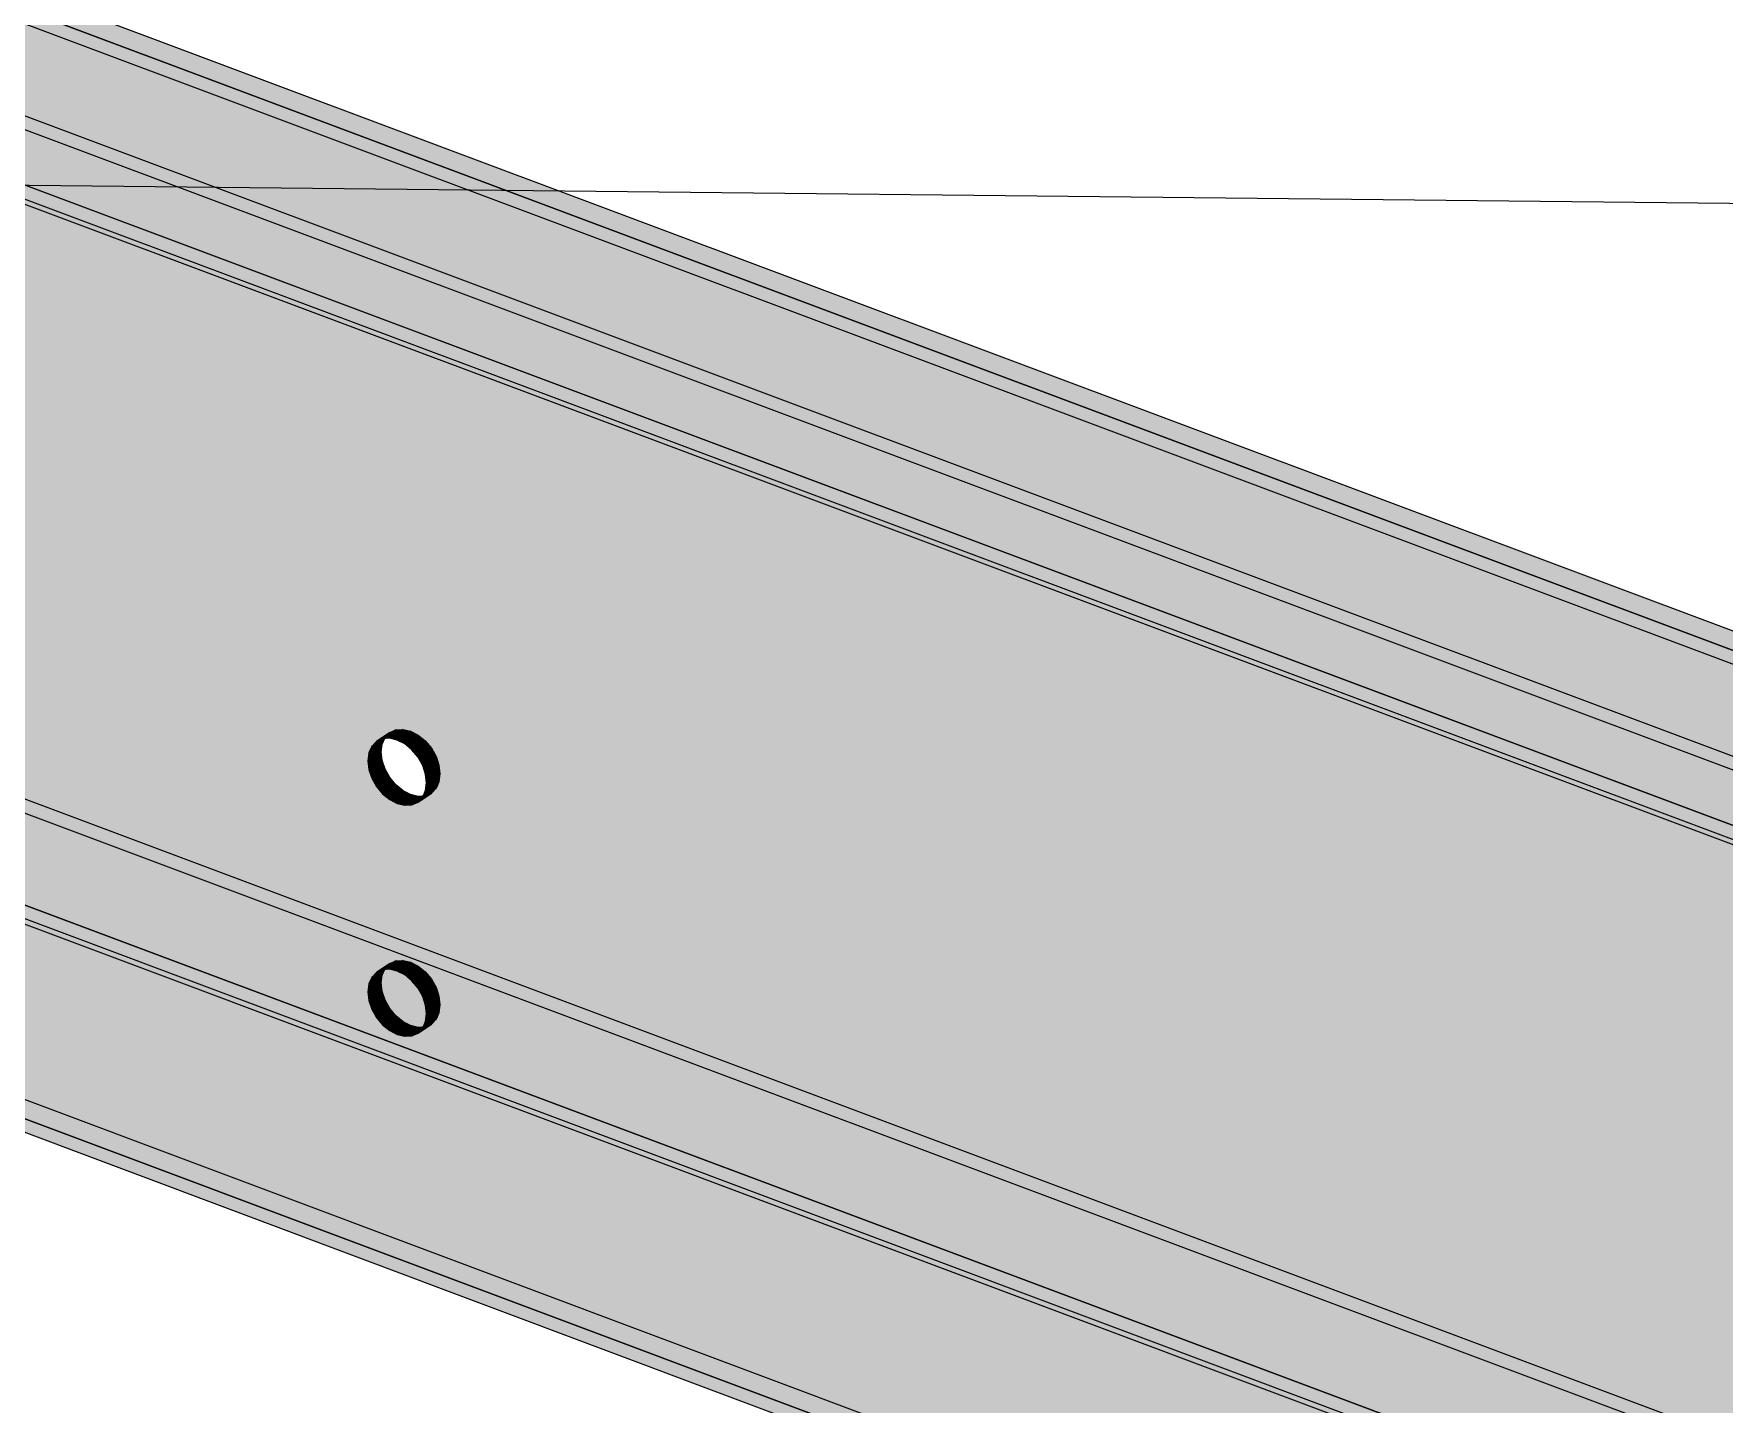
# Model space of a CAD drawing. Header units: millimetres. Extents: x 50 to 612415, y 2 to 4150.
# Drawn here: x 506879.4 to 507082.6, y 2443.7 to 2608.5 of the extents above; entities that cross this region are included whole.
import ezdxf

# ---------------------------------------------------------------- set-up
doc = ezdxf.new("R2010")
doc.units = ezdxf.units.MM
for name, color, linetype, lineweight in [('DIM', 7, 'Continuous', 13), ('HATCH', 8, 'Continuous', 9), ('OUTLINE', 7, 'Continuous', 25)]:
    doc.layers.add(name, color=color, linetype=linetype, lineweight=lineweight)

msp = doc.modelspace()

# ---------------------------------------------------------------- hatches: boundary and pattern name
at = {"layer": 'HATCH', "true_color": 0x617c87}
for points in [[(505686.838, 3037.056), (507734.839, 2269.056), (507757.293, 2284.025), (505709.292, 3052.025)], [(507734.839, 2266.741), (505686.838, 3034.741), (505709.292, 3049.71), (507757.293, 2281.71)], [(505707.688, 3048.641), (507755.689, 2280.641), (507757.293, 2281.71), (505709.292, 3049.71)], [(507770.034, 2262.529), (505693.344, 3041.288), (505694.948, 3042.357), (507771.638, 2263.598)], [(505685.235, 3035.987), (507733.236, 2267.986), (507734.839, 2269.056), (505686.838, 3037.056)], [(505787.025, 2923.977), (507676.353, 2215.479), (507677.956, 2216.548), (505788.629, 2925.046)], [(505766.175, 2897.345), (507655.503, 2188.847), (507677.956, 2203.816), (505788.629, 2912.314)], [(507676.353, 2202.747), (505787.025, 2911.245), (505788.629, 2912.314), (507677.956, 2203.816)], [(507655.503, 2186.532), (505766.175, 2895.03), (505788.629, 2909.999), (507677.956, 2201.501)], [(507653.899, 2185.463), (505764.571, 2893.96), (505766.175, 2895.03), (507655.503, 2186.532)], [(506923.994, 2523.055), (506923.081, 2523.528), (506924.685, 2524.597), (506925.598, 2524.124)], [(506925.576, 2521.473), (506924.845, 2522.354), (506926.449, 2523.424), (506927.18, 2522.543)], [(506920.586, 2517.943), (506921.317, 2517.062), (506922.92, 2518.131), (506922.19, 2519.012)], [(506922.168, 2516.361), (506923.081, 2515.888), (506924.685, 2516.958), (506923.771, 2517.43)], [(506923.994, 2495.276), (506923.081, 2495.748), (506924.685, 2496.818), (506925.598, 2496.345)], [(506925.576, 2493.694), (506924.845, 2494.575), (506926.449, 2495.644), (506927.18, 2494.763)], [(506920.586, 2490.163), (506921.317, 2489.282), (506922.92, 2490.352), (506922.19, 2491.233)], [(506922.168, 2488.582), (506923.081, 2488.109), (506924.685, 2489.178), (506923.771, 2489.651)]]:
    msp.add_hatch(color=145, dxfattribs=at).paths.add_polyline_path(points)
at = {"layer": 'HATCH', "true_color": 0x5b747f}
for points in [[(507757.293, 2284.025), (505709.292, 3052.025), (505709.292, 3049.71)], [(505707.688, 3041.696), (505707.688, 3048.641), (507755.689, 2273.696)], [(505707.688, 3048.641), (507755.689, 2280.641), (507755.689, 2273.696)], [(507757.293, 2274.765), (505709.292, 3049.71), (505709.292, 3042.765)], [(507757.293, 2274.765), (507757.293, 2281.71), (505709.292, 3049.71)], [(507757.293, 2284.025), (505709.292, 3049.71), (507757.293, 2281.71)], [(507757.293, 2274.765), (505709.292, 3042.765), (505709.292, 3039.293)], [(507770.034, 2262.529), (505693.344, 3041.288), (505707.688, 3038.224)], [(505709.292, 3039.293), (505694.948, 3042.357), (507771.638, 2263.598)], [(505707.688, 3038.224), (505707.688, 3041.696), (507755.689, 2273.696)], [(505709.292, 3039.293), (507757.293, 2271.293), (507757.293, 2274.765)], [(505709.292, 3039.293), (507771.638, 2263.598), (507757.293, 2271.293)], [(507734.839, 2269.056), (505686.838, 3037.056), (505686.838, 3024.324)], [(505686.838, 3034.741), (505686.838, 3037.056), (507734.839, 2269.056)], [(507755.689, 2273.696), (507755.689, 2270.223), (505707.688, 3038.224)], [(507755.689, 2270.223), (507770.034, 2262.529), (505707.688, 3038.224)], [(505685.235, 3023.255), (505685.235, 3035.987), (507733.236, 2267.986)], [(507734.839, 2266.741), (505686.838, 3034.741), (507734.839, 2269.056)], [(507734.839, 2269.056), (505686.838, 3024.324), (506710.839, 2620.646)], [(506709.235, 2619.577), (505685.235, 3023.255), (507733.236, 2267.986)], [(505788.629, 2913.587), (507677.956, 2216.548), (505788.629, 2925.046)], [(505787.025, 2923.977), (507676.353, 2215.479), (505787.025, 2912.518)], [(507653.899, 2185.463), (505764.571, 2893.96), (505764.571, 2912.48)], [(507653.899, 2203.982), (505764.571, 2912.48), (506067.698, 2808.878)], [(507653.899, 2203.982), (507653.899, 2185.463), (505764.571, 2912.48)], [(505766.175, 2913.549), (505766.175, 2895.03), (507655.503, 2186.532)], [(506069.302, 2809.947), (505766.175, 2913.549), (507655.503, 2205.051)], [(505766.175, 2913.549), (507655.503, 2186.532), (507655.503, 2205.051)], [(507676.353, 2202.747), (505787.025, 2911.245), (505787.025, 2912.518)], [(507676.353, 2204.02), (507676.353, 2202.747), (505787.025, 2912.518)], [(507676.353, 2215.479), (507676.353, 2204.02), (505787.025, 2912.518)], [(505788.629, 2913.587), (505788.629, 2912.314), (507677.956, 2203.816)], [(505788.629, 2913.587), (507677.956, 2203.816), (507677.956, 2205.089)], [(505788.629, 2913.587), (507677.956, 2205.089), (507677.956, 2216.548)], [(507677.956, 2203.816), (505788.629, 2912.314), (505788.629, 2909.999)], [(507677.956, 2203.816), (505788.629, 2909.999), (507677.956, 2201.501)], [(505766.175, 2895.03), (505766.175, 2897.345), (507655.503, 2188.847)], [(507655.503, 2186.532), (505766.175, 2895.03), (507655.503, 2188.847)], [(507653.899, 2203.982), (506067.698, 2808.878), (506495.389, 2648.493)], [(506496.993, 2649.563), (506069.302, 2809.947), (507655.503, 2205.051)], [(506496.993, 2677.342), (506496.993, 2657.202), (506924.685, 2496.818)], [(506710.839, 2597.497), (506496.993, 2677.342), (507352.376, 2336.433)], [(506496.993, 2677.342), (506924.685, 2496.818), (507352.376, 2336.433)], [(506923.081, 2495.748), (506495.389, 2656.133), (506495.389, 2676.273)], [(507350.772, 2335.364), (506495.389, 2676.273), (506709.235, 2596.428)], [(507350.772, 2335.364), (506923.081, 2495.748), (506495.389, 2676.273)], [(506496.993, 2657.202), (506497.906, 2656.729), (506924.685, 2496.818)], [(506497.906, 2656.729), (506498.757, 2656.029), (506924.685, 2496.818)], [(506923.081, 2495.748), (506496.302, 2655.66), (506495.389, 2656.133)], [(506923.081, 2495.748), (506497.153, 2654.959), (506496.302, 2655.66)], [(506923.081, 2495.748), (506497.884, 2654.078), (506497.153, 2654.959)], [(506498.757, 2656.029), (506499.488, 2655.147), (506924.685, 2496.818)], [(506499.488, 2655.147), (506500.049, 2654.146), (506924.685, 2496.818)], [(506923.081, 2495.748), (506498.445, 2653.077), (506497.884, 2654.078)], [(506923.081, 2495.748), (506498.797, 2652.023), (506498.445, 2653.077)], [(506500.049, 2654.146), (506500.401, 2653.093), (506924.685, 2496.818)], [(506500.401, 2653.093), (506500.522, 2652.059), (506921.156, 2494.321)], [(506500.401, 2653.093), (506921.156, 2494.321), (506921.276, 2495.265)], [(506500.401, 2653.093), (506921.276, 2495.265), (506921.629, 2496.054)], [(506500.401, 2653.093), (506921.629, 2496.054), (506922.19, 2496.634)], [(506500.401, 2653.093), (506922.19, 2496.634), (506922.92, 2496.967)], [(506500.401, 2653.093), (506922.92, 2496.967), (506923.771, 2497.03)], [(506500.401, 2653.093), (506923.771, 2497.03), (506924.685, 2496.818)], [(506919.552, 2493.252), (506498.918, 2650.99), (506498.797, 2652.023)], [(506919.673, 2494.195), (506919.552, 2493.252), (506498.797, 2652.023)], [(506920.025, 2494.984), (506919.673, 2494.195), (506498.797, 2652.023)], [(506920.586, 2495.565), (506920.025, 2494.984), (506498.797, 2652.023)], [(506921.317, 2495.898), (506920.586, 2495.565), (506498.797, 2652.023)], [(506922.168, 2495.961), (506921.317, 2495.898), (506498.797, 2652.023)], [(506923.081, 2495.748), (506922.168, 2495.961), (506498.797, 2652.023)], [(506498.797, 2650.046), (506498.918, 2650.99), (506919.673, 2492.218)], [(506498.918, 2650.99), (506919.552, 2493.252), (506919.673, 2492.218)], [(506921.276, 2493.287), (506500.049, 2650.326), (506499.488, 2649.746)], [(506921.276, 2493.287), (506500.401, 2651.116), (506500.049, 2650.326)], [(506921.276, 2493.287), (506500.522, 2652.059), (506500.401, 2651.116)], [(506921.276, 2493.287), (506921.156, 2494.321), (506500.522, 2652.059)], [(506495.389, 2648.493), (506496.302, 2648.281), (506919.673, 2492.218)], [(506495.389, 2648.493), (506920.025, 2491.165), (506920.586, 2490.163)], [(506495.389, 2648.493), (506920.586, 2490.163), (506921.317, 2489.282)], [(506495.389, 2648.493), (506919.673, 2492.218), (506920.025, 2491.165)], [(506495.389, 2648.493), (506921.317, 2489.282), (506922.168, 2488.582)], [(506495.389, 2648.493), (506922.168, 2488.582), (506923.081, 2488.109)], [(507653.899, 2203.982), (506495.389, 2648.493), (506923.081, 2488.109)], [(506496.302, 2648.281), (506497.153, 2648.343), (506919.673, 2492.218)], [(506921.276, 2493.287), (506497.906, 2649.35), (506496.993, 2649.563)], [(506922.19, 2491.233), (506921.629, 2492.234), (506496.993, 2649.563)], [(506922.92, 2490.352), (506922.19, 2491.233), (506496.993, 2649.563)], [(506921.629, 2492.234), (506921.276, 2493.287), (506496.993, 2649.563)], [(506923.771, 2489.651), (506922.92, 2490.352), (506496.993, 2649.563)], [(506924.685, 2489.178), (506923.771, 2489.651), (506496.993, 2649.563)], [(506924.685, 2489.178), (506496.993, 2649.563), (507655.503, 2205.051)], [(506497.153, 2648.343), (506497.884, 2648.676), (506919.673, 2492.218)], [(506497.884, 2648.676), (506498.445, 2649.257), (506919.673, 2492.218)], [(506921.276, 2493.287), (506498.757, 2649.413), (506497.906, 2649.35)], [(506498.445, 2649.257), (506498.797, 2650.046), (506919.673, 2492.218)], [(506921.276, 2493.287), (506499.488, 2649.746), (506498.757, 2649.413)], [(507734.839, 2269.056), (506710.839, 2620.646), (506713.606, 2619.214)], [(506712.002, 2618.145), (506709.235, 2619.577), (507733.236, 2267.986)], [(506714.581, 2616.022), (506712.002, 2618.145), (507733.236, 2267.986)], [(507734.839, 2269.056), (506713.606, 2619.214), (506716.185, 2617.091)], [(506716.796, 2613.352), (506714.581, 2616.022), (507733.236, 2267.986)], [(507734.839, 2269.056), (506716.185, 2617.091), (506718.399, 2614.421)], [(507734.839, 2269.056), (506718.399, 2614.421), (506720.099, 2611.387)], [(506718.495, 2610.317), (506716.796, 2613.352), (507733.236, 2267.986)], [(506719.563, 2607.125), (506718.495, 2610.317), (507733.236, 2267.986)], [(507734.839, 2269.056), (506720.099, 2611.387), (506721.167, 2608.195)], [(507734.839, 2269.056), (506721.167, 2608.195), (506721.531, 2605.062)], [(506719.927, 2603.993), (506719.563, 2607.125), (507733.236, 2267.986)], [(506719.563, 2601.134), (506719.927, 2603.993), (507733.236, 2267.986)], [(507734.839, 2269.056), (506721.531, 2605.062), (506721.167, 2602.203)], [(507734.839, 2269.056), (506721.167, 2602.203), (506720.099, 2599.812)], [(506720.099, 2599.812), (506718.399, 2598.052), (506921.156, 2522.1)], [(506718.495, 2598.743), (506719.563, 2601.134), (507733.236, 2267.986)], [(506720.099, 2599.812), (506921.156, 2522.1), (506921.276, 2523.044)], [(506720.099, 2599.812), (506921.276, 2523.044), (506921.629, 2523.833)], [(506720.099, 2599.812), (506921.629, 2523.833), (506922.19, 2524.414)], [(506720.099, 2599.812), (506922.19, 2524.414), (506922.92, 2524.747)], [(506720.099, 2599.812), (506922.92, 2524.747), (506923.771, 2524.809)], [(506720.099, 2599.812), (506923.771, 2524.809), (506924.685, 2524.597)], [(507734.839, 2269.056), (506720.099, 2599.812), (506924.685, 2524.597)], [(506921.276, 2521.067), (506713.606, 2596.854), (506710.839, 2597.497)], [(506922.19, 2519.012), (506921.629, 2520.013), (506710.839, 2597.497)], [(506922.92, 2518.131), (506922.19, 2519.012), (506710.839, 2597.497)], [(506921.629, 2520.013), (506921.276, 2521.067), (506710.839, 2597.497)], [(506923.771, 2517.43), (506922.92, 2518.131), (506710.839, 2597.497)], [(506924.685, 2516.958), (506923.771, 2517.43), (506710.839, 2597.497)], [(506924.685, 2516.958), (506710.839, 2597.497), (507352.376, 2336.433)], [(506921.276, 2521.067), (506718.399, 2598.052), (506716.185, 2597.043)], [(506919.552, 2521.031), (506716.796, 2596.983), (506718.495, 2598.743)], [(506921.276, 2521.067), (506921.156, 2522.1), (506718.399, 2598.052)], [(506919.673, 2521.975), (506919.552, 2521.031), (506718.495, 2598.743)], [(506920.025, 2522.764), (506919.673, 2521.975), (506718.495, 2598.743)], [(506920.586, 2523.345), (506920.025, 2522.764), (506718.495, 2598.743)], [(506921.317, 2523.678), (506920.586, 2523.345), (506718.495, 2598.743)], [(506922.168, 2523.74), (506921.317, 2523.678), (506718.495, 2598.743)], [(506923.081, 2523.528), (506922.168, 2523.74), (506718.495, 2598.743)], [(506923.081, 2523.528), (506718.495, 2598.743), (507733.236, 2267.986)], [(506709.235, 2596.428), (506712.002, 2595.784), (506919.673, 2519.998)], [(506709.235, 2596.428), (506920.025, 2518.944), (506920.586, 2517.943)], [(506709.235, 2596.428), (506920.586, 2517.943), (506921.317, 2517.062)], [(506709.235, 2596.428), (506919.673, 2519.998), (506920.025, 2518.944)], [(506709.235, 2596.428), (506921.317, 2517.062), (506922.168, 2516.361)], [(506709.235, 2596.428), (506922.168, 2516.361), (506923.081, 2515.888)], [(507350.772, 2335.364), (506709.235, 2596.428), (506923.081, 2515.888)], [(506712.002, 2595.784), (506714.581, 2595.974), (506919.673, 2519.998)], [(506921.276, 2521.067), (506716.185, 2597.043), (506713.606, 2596.854)], [(506714.581, 2595.974), (506716.796, 2596.983), (506919.673, 2519.998)], [(506716.796, 2596.983), (506919.552, 2521.031), (506919.673, 2519.998)], [(507734.839, 2269.056), (506924.685, 2524.597), (506925.598, 2524.124)], [(506923.994, 2523.055), (506923.081, 2523.528), (507733.236, 2267.986)], [(506924.845, 2522.354), (506923.994, 2523.055), (507733.236, 2267.986)], [(506925.576, 2521.473), (506924.845, 2522.354), (507733.236, 2267.986)], [(507734.839, 2269.056), (506925.598, 2524.124), (506926.449, 2523.424)], [(507734.839, 2269.056), (506926.449, 2523.424), (506927.18, 2522.543)], [(507734.839, 2269.056), (506927.18, 2522.543), (506927.74, 2521.541)], [(506919.552, 2521.031), (506919.673, 2519.998), (506921.276, 2521.067), (506921.156, 2522.1)], [(506926.137, 2520.472), (506925.576, 2521.473), (507733.236, 2267.986)], [(506926.489, 2519.419), (506926.137, 2520.472), (507733.236, 2267.986)], [(506926.609, 2518.385), (506926.489, 2519.419), (506928.093, 2520.488), (506928.213, 2519.454)], [(507734.839, 2269.056), (506927.74, 2521.541), (506928.093, 2520.488)], [(506928.093, 2520.488), (506928.213, 2519.454), (507348.848, 2361.716)], [(506928.093, 2520.488), (507348.848, 2361.716), (507348.968, 2362.66)], [(506928.093, 2520.488), (507348.968, 2362.66), (507349.32, 2363.449)], [(506928.093, 2520.488), (507349.32, 2363.449), (507349.881, 2364.029)], [(506928.093, 2520.488), (507349.881, 2364.029), (507350.612, 2364.362)], [(506928.093, 2520.488), (507350.612, 2364.362), (507351.463, 2364.425)], [(506928.093, 2520.488), (507351.463, 2364.425), (507352.376, 2364.213)], [(507734.839, 2269.056), (506928.093, 2520.488), (507352.376, 2364.213)], [(507347.244, 2360.647), (506926.609, 2518.385), (506926.489, 2519.419)], [(507347.364, 2361.59), (507347.244, 2360.647), (506926.489, 2519.419)], [(507347.717, 2362.379), (507347.364, 2361.59), (506926.489, 2519.419)], [(507348.277, 2362.96), (507347.717, 2362.379), (506926.489, 2519.419)], [(507349.008, 2363.293), (507348.277, 2362.96), (506926.489, 2519.419)], [(507349.859, 2363.356), (507349.008, 2363.293), (506926.489, 2519.419)], [(507350.772, 2363.143), (507349.859, 2363.356), (506926.489, 2519.419)], [(507350.772, 2363.143), (506926.489, 2519.419), (507733.236, 2267.986)], [(506926.489, 2517.441), (506926.609, 2518.385), (507347.364, 2359.613)], [(506926.609, 2518.385), (507347.244, 2360.647), (507347.364, 2359.613)], [(507348.968, 2360.682), (506928.093, 2518.511), (506927.74, 2517.722)], [(507348.968, 2360.682), (506928.213, 2519.454), (506928.093, 2518.511)], [(507348.968, 2360.682), (507348.848, 2361.716), (506928.213, 2519.454)], [(507348.968, 2360.682), (506925.598, 2516.745), (506924.685, 2516.958)], [(507352.376, 2356.573), (506924.685, 2516.958), (507352.376, 2336.433)], [(507349.881, 2358.628), (507349.32, 2359.629), (506924.685, 2516.958)], [(507350.612, 2357.747), (507349.881, 2358.628), (506924.685, 2516.958)], [(507349.32, 2359.629), (507348.968, 2360.682), (506924.685, 2516.958)], [(507351.463, 2357.046), (507350.612, 2357.747), (506924.685, 2516.958)], [(507352.376, 2356.573), (507351.463, 2357.046), (506924.685, 2516.958)], [(506925.576, 2516.072), (506926.137, 2516.652), (507347.364, 2359.613)], [(507348.968, 2360.682), (506926.449, 2516.808), (506925.598, 2516.745)], [(506926.137, 2516.652), (506926.489, 2517.441), (507347.364, 2359.613)], [(507348.968, 2360.682), (506927.18, 2517.141), (506926.449, 2516.808)], [(507348.968, 2360.682), (506927.74, 2517.722), (506927.18, 2517.141)], [(506923.081, 2515.888), (506923.994, 2515.676), (507347.364, 2359.613)], [(507350.772, 2335.364), (506923.081, 2515.888), (507350.772, 2355.504)], [(506923.081, 2515.888), (507347.717, 2358.56), (507348.277, 2357.558)], [(506923.081, 2515.888), (507348.277, 2357.558), (507349.008, 2356.677)], [(506923.081, 2515.888), (507347.364, 2359.613), (507347.717, 2358.56)], [(506923.081, 2515.888), (507349.008, 2356.677), (507349.859, 2355.977)], [(506923.081, 2515.888), (507349.859, 2355.977), (507350.772, 2355.504)], [(506923.994, 2515.676), (506924.845, 2515.739), (507347.364, 2359.613)], [(506924.845, 2515.739), (506925.576, 2516.072), (507347.364, 2359.613)], [(506924.685, 2496.818), (506925.598, 2496.345), (507352.376, 2336.433)], [(506925.598, 2496.345), (506926.449, 2495.644), (507352.376, 2336.433)], [(506919.552, 2493.252), (506919.673, 2492.218), (506921.276, 2493.287), (506921.156, 2494.321)], [(507350.772, 2335.364), (506923.994, 2495.276), (506923.081, 2495.748)], [(507350.772, 2335.364), (506924.845, 2494.575), (506923.994, 2495.276)], [(507350.772, 2335.364), (506925.576, 2493.694), (506924.845, 2494.575)], [(506926.449, 2495.644), (506927.18, 2494.763), (507352.376, 2336.433)], [(506927.18, 2494.763), (506927.74, 2493.762), (507352.376, 2336.433)], [(506927.74, 2493.762), (506928.093, 2492.708), (507352.376, 2336.433)], [(507350.772, 2335.364), (506926.137, 2492.693), (506925.576, 2493.694)], [(507350.772, 2335.364), (506926.489, 2491.639), (506926.137, 2492.693)], [(506926.609, 2490.605), (506926.489, 2491.639), (506928.093, 2492.708), (506928.213, 2491.675)], [(506928.093, 2492.708), (506928.213, 2491.675), (507348.848, 2333.937)], [(506928.093, 2492.708), (507348.848, 2333.937), (507348.968, 2334.88)], [(506928.093, 2492.708), (507348.968, 2334.88), (507349.32, 2335.669)], [(506928.093, 2492.708), (507349.32, 2335.669), (507349.881, 2336.25)], [(506928.093, 2492.708), (507349.881, 2336.25), (507350.612, 2336.583)], [(506928.093, 2492.708), (507350.612, 2336.583), (507351.463, 2336.646)], [(506928.093, 2492.708), (507351.463, 2336.646), (507352.376, 2336.433)], [(507347.244, 2332.867), (506926.609, 2490.605), (506926.489, 2491.639)], [(507347.364, 2333.811), (507347.244, 2332.867), (506926.489, 2491.639)], [(507347.717, 2334.6), (507347.364, 2333.811), (506926.489, 2491.639)], [(507348.277, 2335.181), (507347.717, 2334.6), (506926.489, 2491.639)], [(507349.008, 2335.514), (507348.277, 2335.181), (506926.489, 2491.639)], [(507349.859, 2335.576), (507349.008, 2335.514), (506926.489, 2491.639)], [(507350.772, 2335.364), (507349.859, 2335.576), (506926.489, 2491.639)], [(506926.489, 2489.662), (506926.609, 2490.605), (507347.364, 2331.834)], [(506926.609, 2490.605), (507347.244, 2332.867), (507347.364, 2331.834)], [(507348.968, 2332.903), (506927.74, 2489.942), (506927.18, 2489.361)], [(507348.968, 2332.903), (506928.093, 2490.731), (506927.74, 2489.942)], [(507348.968, 2332.903), (506928.213, 2491.675), (506928.093, 2490.731)], [(507348.968, 2332.903), (507348.848, 2333.937), (506928.213, 2491.675)], [(506923.081, 2488.109), (506923.994, 2487.897), (507347.364, 2331.834)], [(506923.081, 2488.109), (507347.717, 2330.78), (507348.277, 2329.779)], [(506923.081, 2488.109), (507348.277, 2329.779), (507349.008, 2328.898)], [(506923.081, 2488.109), (507347.364, 2331.834), (507347.717, 2330.78)], [(506923.081, 2488.109), (507349.008, 2328.898), (507349.859, 2328.197)], [(506923.081, 2488.109), (507349.859, 2328.197), (507350.772, 2327.725)], [(507653.899, 2203.982), (506923.081, 2488.109), (507350.772, 2327.725)], [(506923.994, 2487.897), (506924.845, 2487.959), (507347.364, 2331.834)], [(507348.968, 2332.903), (506925.598, 2488.966), (506924.685, 2489.178)], [(507349.881, 2330.848), (507349.32, 2331.85), (506924.685, 2489.178)], [(507350.612, 2329.967), (507349.881, 2330.848), (506924.685, 2489.178)], [(507349.32, 2331.85), (507348.968, 2332.903), (506924.685, 2489.178)], [(507351.463, 2329.266), (507350.612, 2329.967), (506924.685, 2489.178)], [(507352.376, 2328.794), (507351.463, 2329.266), (506924.685, 2489.178)], [(507352.376, 2328.794), (506924.685, 2489.178), (507655.503, 2205.051)], [(506924.845, 2487.959), (506925.576, 2488.292), (507347.364, 2331.834)], [(506925.576, 2488.292), (506926.137, 2488.873), (507347.364, 2331.834)], [(507348.968, 2332.903), (506926.449, 2489.028), (506925.598, 2488.966)], [(506926.137, 2488.873), (506926.489, 2489.662), (507347.364, 2331.834)], [(507348.968, 2332.903), (506927.18, 2489.361), (506926.449, 2489.028)]]:
    msp.add_hatch(color=147, dxfattribs=at).paths.add_polyline_path(points)
at = {"layer": 'HATCH', "true_color": 0x5a737d}
for points in [[(506920.586, 2523.345), (506920.025, 2522.764), (506921.629, 2523.833), (506922.19, 2524.414)], [(506925.576, 2516.072), (506926.137, 2516.652), (506927.74, 2517.722), (506927.18, 2517.141)], [(506920.586, 2495.565), (506920.025, 2494.984), (506921.629, 2496.054), (506922.19, 2496.634)], [(506925.576, 2488.292), (506926.137, 2488.873), (506927.74, 2489.942), (506927.18, 2489.361)]]:
    msp.add_hatch(color=147, dxfattribs=at).paths.add_polyline_path(points)
at = {"layer": 'HATCH', "true_color": 0x5c7681}
for points in [[(506921.317, 2523.678), (506920.586, 2523.345), (506922.19, 2524.414), (506922.92, 2524.747)], [(506924.845, 2515.739), (506925.576, 2516.072), (506927.18, 2517.141), (506926.449, 2516.808)], [(506921.317, 2495.898), (506920.586, 2495.565), (506922.19, 2496.634), (506922.92, 2496.967)], [(506924.845, 2487.959), (506925.576, 2488.292), (506927.18, 2489.361), (506926.449, 2489.028)]]:
    msp.add_hatch(color=155, dxfattribs=at).paths.add_polyline_path(points)
at = {"layer": 'HATCH', "true_color": 0x5f7984}
for points in [[(506922.168, 2523.74), (506921.317, 2523.678), (506922.92, 2524.747), (506923.771, 2524.809)], [(506923.994, 2515.676), (506924.845, 2515.739), (506926.449, 2516.808), (506925.598, 2516.745)], [(506922.168, 2495.961), (506921.317, 2495.898), (506922.92, 2496.967), (506923.771, 2497.03)], [(506923.994, 2487.897), (506924.845, 2487.959), (506926.449, 2489.028), (506925.598, 2488.966)]]:
    msp.add_hatch(color=155, dxfattribs=at).paths.add_polyline_path(points)
at = {"layer": 'HATCH', "true_color": 0x607b86}
for points in [[(506923.081, 2523.528), (506922.168, 2523.74), (506923.771, 2524.809), (506924.685, 2524.597)], [(506923.081, 2515.888), (506923.994, 2515.676), (506925.598, 2516.745), (506924.685, 2516.958)], [(506923.081, 2495.748), (506922.168, 2495.961), (506923.771, 2497.03), (506924.685, 2496.818)], [(506923.081, 2488.109), (506923.994, 2487.897), (506925.598, 2488.966), (506924.685, 2489.178)]]:
    msp.add_hatch(color=155, dxfattribs=at).paths.add_polyline_path(points)
at = {"layer": 'HATCH', "true_color": 0x58717b}
for points in [[(506919.673, 2521.975), (506919.552, 2521.031), (506921.156, 2522.1), (506921.276, 2523.044)], [(506926.489, 2517.441), (506926.609, 2518.385), (506928.213, 2519.454), (506928.093, 2518.511)], [(506919.673, 2494.195), (506919.552, 2493.252), (506921.156, 2494.321), (506921.276, 2495.265)], [(506926.489, 2489.662), (506926.609, 2490.605), (506928.213, 2491.675), (506928.093, 2490.731)]]:
    msp.add_hatch(color=147, dxfattribs=at).paths.add_polyline_path(points)
at = {"layer": 'HATCH', "true_color": 0x576f79}
for points in [[(506920.025, 2522.764), (506919.673, 2521.975), (506921.276, 2523.044), (506921.629, 2523.833)], [(506926.137, 2516.652), (506926.489, 2517.441), (506928.093, 2518.511), (506927.74, 2517.722)], [(506920.025, 2494.984), (506919.673, 2494.195), (506921.276, 2495.265), (506921.629, 2496.054)], [(506926.137, 2488.873), (506926.489, 2489.662), (506928.093, 2490.731), (506927.74, 2489.942)]]:
    msp.add_hatch(color=147, dxfattribs=at).paths.add_polyline_path(points)
at = {"layer": 'HATCH', "true_color": 0x617c88}
for points in [[(506924.845, 2522.354), (506923.994, 2523.055), (506925.598, 2524.124), (506926.449, 2523.424)], [(506921.317, 2517.062), (506922.168, 2516.361), (506923.771, 2517.43), (506922.92, 2518.131)], [(506924.845, 2494.575), (506923.994, 2495.276), (506925.598, 2496.345), (506926.449, 2495.644)], [(506921.317, 2489.282), (506922.168, 2488.582), (506923.771, 2489.651), (506922.92, 2490.352)]]:
    msp.add_hatch(color=145, dxfattribs=at).paths.add_polyline_path(points)
at = {"layer": 'HATCH', "true_color": 0x607a85}
for points in [[(506926.137, 2520.472), (506925.576, 2521.473), (506927.18, 2522.543), (506927.74, 2521.541)], [(506920.025, 2518.944), (506920.586, 2517.943), (506922.19, 2519.012), (506921.629, 2520.013)], [(506926.137, 2492.693), (506925.576, 2493.694), (506927.18, 2494.763), (506927.74, 2493.762)], [(506920.025, 2491.165), (506920.586, 2490.163), (506922.19, 2491.233), (506921.629, 2492.234)]]:
    msp.add_hatch(color=155, dxfattribs=at).paths.add_polyline_path(points)
at = {"layer": 'HATCH', "true_color": 0x5e7783}
for points in [[(506919.673, 2519.998), (506920.025, 2518.944), (506921.629, 2520.013), (506921.276, 2521.067)], [(506926.489, 2519.419), (506926.137, 2520.472), (506927.74, 2521.541), (506928.093, 2520.488)], [(506926.489, 2491.639), (506926.137, 2492.693), (506927.74, 2493.762), (506928.093, 2492.708)], [(506919.673, 2492.218), (506920.025, 2491.165), (506921.629, 2492.234), (506921.276, 2493.287)]]:
    msp.add_hatch(color=155, dxfattribs=at).paths.add_polyline_path(points)

# ---------------------------------------------------------------- linework, layer by layer
at = {"layer": 'DIM'}
msp.add_lwpolyline([(506711.789, 2592.006), (508800, 2570), (508900, 2570)], dxfattribs=at)
at = {"layer": 'OUTLINE', "color": 139, "true_color": 0x42544a}
for p, q in [((507757.293, 2284.025), (505709.292, 3052.025)), ((507757.293, 2284.025), (505709.292, 3052.025)), ((505707.688, 3048.641), (507755.689, 2280.641)), ((505707.688, 3048.641), (507755.689, 2280.641)), ((507757.293, 2281.71), (505709.292, 3049.71)), ((505709.292, 3049.71), (507757.293, 2281.71)), ((507757.293, 2281.71), (505709.292, 3049.71)), ((505709.292, 3049.71), (507757.293, 2281.71)), ((507770.034, 2262.529), (505693.344, 3041.288)), ((507770.034, 2262.529), (505693.344, 3041.288)), ((505694.948, 3042.357), (507771.638, 2263.598)), ((505694.948, 3042.357), (507771.638, 2263.598)), ((507734.839, 2269.056), (505686.838, 3037.056)), ((505686.838, 3037.056), (507734.839, 2269.056)), ((505686.838, 3037.056), (507734.839, 2269.056)), ((507734.839, 2269.056), (505686.838, 3037.056)), ((505685.235, 3035.987), (507733.236, 2267.986)), ((505685.235, 3035.987), (507733.236, 2267.986)), ((507734.839, 2266.741), (505686.838, 3034.741)), ((507734.839, 2266.741), (505686.838, 3034.741)), ((507677.956, 2216.548), (505788.629, 2925.046)), ((507677.956, 2216.548), (505788.629, 2925.046)), ((505787.025, 2923.977), (507676.353, 2215.479)), ((505787.025, 2923.977), (507676.353, 2215.479)), ((507676.353, 2202.747), (505787.025, 2911.245)), ((507676.353, 2202.747), (505787.025, 2911.245)), ((507677.956, 2203.816), (505788.629, 2912.314)), ((505788.629, 2912.314), (507677.956, 2203.816)), ((505788.629, 2912.314), (507677.956, 2203.816)), ((507677.956, 2203.816), (505788.629, 2912.314)), ((505788.629, 2909.999), (507677.956, 2201.501)), ((505788.629, 2909.999), (507677.956, 2201.501)), ((505766.175, 2897.345), (507655.503, 2188.847)), ((505766.175, 2897.345), (507655.503, 2188.847)), ((505766.175, 2895.03), (507655.503, 2186.532)), ((507655.503, 2186.532), (505766.175, 2895.03)), ((505766.175, 2895.03), (507655.503, 2186.532)), ((507655.503, 2186.532), (505766.175, 2895.03)), ((507653.899, 2185.463), (505764.571, 2893.96)), ((507653.899, 2185.463), (505764.571, 2893.96)), ((506922.19, 2524.414), (506920.586, 2523.345)), ((506920.586, 2523.345), (506922.19, 2524.414)), ((506922.92, 2524.747), (506921.317, 2523.678)), ((506921.317, 2523.678), (506922.92, 2524.747)), ((506921.629, 2523.833), (506922.19, 2524.414)), ((506921.629, 2523.833), (506922.19, 2524.414)), ((506923.771, 2524.809), (506922.168, 2523.74)), ((506922.168, 2523.74), (506923.771, 2524.809)), ((506922.19, 2524.414), (506922.92, 2524.747)), ((506922.19, 2524.414), (506922.92, 2524.747)), ((506922.92, 2524.747), (506923.771, 2524.809)), ((506922.92, 2524.747), (506923.771, 2524.809)), ((506924.685, 2524.597), (506923.081, 2523.528)), ((506923.081, 2523.528), (506924.685, 2524.597)), ((506923.771, 2524.809), (506924.685, 2524.597)), ((506923.771, 2524.809), (506924.685, 2524.597)), ((506924.685, 2524.597), (506925.598, 2524.124)), ((506924.685, 2524.597), (506925.598, 2524.124)), ((506921.276, 2523.044), (506919.673, 2521.975)), ((506919.673, 2521.975), (506921.276, 2523.044)), ((506920.025, 2522.764), (506919.673, 2521.975)), ((506920.025, 2522.764), (506919.673, 2521.975)), ((506921.629, 2523.833), (506920.025, 2522.764)), ((506920.025, 2522.764), (506921.629, 2523.833)), ((506920.586, 2523.345), (506920.025, 2522.764)), ((506920.586, 2523.345), (506920.025, 2522.764)), ((506921.317, 2523.678), (506920.586, 2523.345)), ((506921.317, 2523.678), (506920.586, 2523.345)), ((506921.156, 2522.1), (506921.276, 2523.044)), ((506921.156, 2522.1), (506921.276, 2523.044)), ((506921.276, 2523.044), (506921.629, 2523.833)), ((506921.276, 2523.044), (506921.629, 2523.833)), ((506922.168, 2523.74), (506921.317, 2523.678)), ((506922.168, 2523.74), (506921.317, 2523.678)), ((506923.081, 2523.528), (506922.168, 2523.74)), ((506923.081, 2523.528), (506922.168, 2523.74)), ((506923.994, 2523.055), (506923.081, 2523.528)), ((506923.994, 2523.055), (506923.081, 2523.528)), ((506925.598, 2524.124), (506923.994, 2523.055)), ((506923.994, 2523.055), (506925.598, 2524.124)), ((506924.845, 2522.354), (506923.994, 2523.055)), ((506924.845, 2522.354), (506923.994, 2523.055)), ((506926.449, 2523.424), (506924.845, 2522.354)), ((506924.845, 2522.354), (506926.449, 2523.424)), ((506925.576, 2521.473), (506924.845, 2522.354)), ((506925.576, 2521.473), (506924.845, 2522.354)), ((506927.18, 2522.543), (506925.576, 2521.473)), ((506925.576, 2521.473), (506927.18, 2522.543)), ((506925.598, 2524.124), (506926.449, 2523.424)), ((506925.598, 2524.124), (506926.449, 2523.424)), ((506926.449, 2523.424), (506927.18, 2522.543)), ((506926.449, 2523.424), (506927.18, 2522.543)), ((506927.18, 2522.543), (506927.74, 2521.541)), ((506927.18, 2522.543), (506927.74, 2521.541)), ((506921.156, 2522.1), (506919.552, 2521.031)), ((506919.552, 2521.031), (506921.156, 2522.1)), ((506919.673, 2521.975), (506919.552, 2521.031)), ((506919.673, 2521.975), (506919.552, 2521.031)), ((506919.552, 2521.031), (506919.673, 2519.998)), ((506919.552, 2521.031), (506919.673, 2519.998)), ((506921.276, 2521.067), (506919.673, 2519.998)), ((506919.673, 2519.998), (506921.276, 2521.067)), ((506921.276, 2521.067), (506921.156, 2522.1)), ((506921.276, 2521.067), (506921.156, 2522.1)), ((506921.629, 2520.013), (506921.276, 2521.067)), ((506921.629, 2520.013), (506921.276, 2521.067)), ((506926.137, 2520.472), (506925.576, 2521.473)), ((506926.137, 2520.472), (506925.576, 2521.473)), ((506926.137, 2520.472), (506927.74, 2521.541)), ((506927.74, 2521.541), (506926.137, 2520.472)), ((506926.489, 2519.419), (506926.137, 2520.472)), ((506926.489, 2519.419), (506926.137, 2520.472)), ((506926.489, 2519.419), (506928.093, 2520.488)), ((506928.093, 2520.488), (506926.489, 2519.419)), ((506927.74, 2521.541), (506928.093, 2520.488)), ((506927.74, 2521.541), (506928.093, 2520.488)), ((506928.093, 2520.488), (506928.213, 2519.454)), ((506928.093, 2520.488), (506928.213, 2519.454)), ((506919.673, 2519.998), (506920.025, 2518.944)), ((506919.673, 2519.998), (506920.025, 2518.944)), ((506921.629, 2520.013), (506920.025, 2518.944)), ((506920.025, 2518.944), (506921.629, 2520.013)), ((506920.025, 2518.944), (506920.586, 2517.943)), ((506920.025, 2518.944), (506920.586, 2517.943)), ((506920.586, 2517.943), (506922.19, 2519.012)), ((506922.19, 2519.012), (506920.586, 2517.943)), ((506921.317, 2517.062), (506922.92, 2518.131)), ((506922.92, 2518.131), (506921.317, 2517.062)), ((506922.19, 2519.012), (506921.629, 2520.013)), ((506922.19, 2519.012), (506921.629, 2520.013)), ((506922.92, 2518.131), (506922.19, 2519.012)), ((506922.92, 2518.131), (506922.19, 2519.012)), ((506923.771, 2517.43), (506922.92, 2518.131)), ((506923.771, 2517.43), (506922.92, 2518.131)), ((506926.609, 2518.385), (506926.489, 2519.419)), ((506926.609, 2518.385), (506926.489, 2519.419)), ((506926.489, 2517.441), (506928.093, 2518.511)), ((506928.093, 2518.511), (506926.489, 2517.441)), ((506926.489, 2517.441), (506926.609, 2518.385)), ((506926.489, 2517.441), (506926.609, 2518.385)), ((506926.609, 2518.385), (506928.213, 2519.454)), ((506928.213, 2519.454), (506926.609, 2518.385)), ((506928.093, 2518.511), (506927.74, 2517.722)), ((506928.093, 2518.511), (506927.74, 2517.722)), ((506928.213, 2519.454), (506928.093, 2518.511)), ((506928.213, 2519.454), (506928.093, 2518.511)), ((506920.586, 2517.943), (506921.317, 2517.062)), ((506920.586, 2517.943), (506921.317, 2517.062)), ((506921.317, 2517.062), (506922.168, 2516.361)), ((506921.317, 2517.062), (506922.168, 2516.361)), ((506922.168, 2516.361), (506923.771, 2517.43)), ((506923.771, 2517.43), (506922.168, 2516.361)), ((506922.168, 2516.361), (506923.081, 2515.888)), ((506922.168, 2516.361), (506923.081, 2515.888)), ((506923.081, 2515.888), (506924.685, 2516.958)), ((506924.685, 2516.958), (506923.081, 2515.888)), ((506924.685, 2516.958), (506923.771, 2517.43)), ((506924.685, 2516.958), (506923.771, 2517.43)), ((506923.994, 2515.676), (506925.598, 2516.745)), ((506925.598, 2516.745), (506923.994, 2515.676)), ((506925.598, 2516.745), (506924.685, 2516.958)), ((506925.598, 2516.745), (506924.685, 2516.958)), ((506924.845, 2515.739), (506926.449, 2516.808)), ((506926.449, 2516.808), (506924.845, 2515.739)), ((506925.576, 2516.072), (506927.18, 2517.141)), ((506927.18, 2517.141), (506925.576, 2516.072)), ((506925.576, 2516.072), (506926.137, 2516.652)), ((506925.576, 2516.072), (506926.137, 2516.652)), ((506926.449, 2516.808), (506925.598, 2516.745)), ((506926.449, 2516.808), (506925.598, 2516.745)), ((506926.137, 2516.652), (506927.74, 2517.722)), ((506927.74, 2517.722), (506926.137, 2516.652)), ((506926.137, 2516.652), (506926.489, 2517.441)), ((506926.137, 2516.652), (506926.489, 2517.441)), ((506927.18, 2517.141), (506926.449, 2516.808)), ((506927.18, 2517.141), (506926.449, 2516.808)), ((506927.74, 2517.722), (506927.18, 2517.141)), ((506927.74, 2517.722), (506927.18, 2517.141)), ((506923.081, 2515.888), (506923.994, 2515.676)), ((506923.081, 2515.888), (506923.994, 2515.676)), ((506923.994, 2515.676), (506924.845, 2515.739)), ((506923.994, 2515.676), (506924.845, 2515.739)), ((506924.845, 2515.739), (506925.576, 2516.072)), ((506924.845, 2515.739), (506925.576, 2516.072)), ((506921.629, 2496.054), (506920.025, 2494.984)), ((506920.025, 2494.984), (506921.629, 2496.054)), ((506922.19, 2496.634), (506920.586, 2495.565)), ((506920.586, 2495.565), (506922.19, 2496.634)), ((506921.317, 2495.898), (506920.586, 2495.565)), ((506921.317, 2495.898), (506920.586, 2495.565)), ((506921.276, 2495.265), (506921.629, 2496.054)), ((506921.276, 2495.265), (506921.629, 2496.054)), ((506922.92, 2496.967), (506921.317, 2495.898)), ((506921.317, 2495.898), (506922.92, 2496.967)), ((506922.168, 2495.961), (506921.317, 2495.898)), ((506922.168, 2495.961), (506921.317, 2495.898)), ((506921.629, 2496.054), (506922.19, 2496.634)), ((506921.629, 2496.054), (506922.19, 2496.634)), ((506923.771, 2497.03), (506922.168, 2495.961)), ((506922.168, 2495.961), (506923.771, 2497.03)), ((506923.081, 2495.748), (506922.168, 2495.961)), ((506923.081, 2495.748), (506922.168, 2495.961)), ((506922.19, 2496.634), (506922.92, 2496.967)), ((506922.19, 2496.634), (506922.92, 2496.967)), ((506922.92, 2496.967), (506923.771, 2497.03)), ((506922.92, 2496.967), (506923.771, 2497.03)), ((506924.685, 2496.818), (506923.081, 2495.748)), ((506923.081, 2495.748), (506924.685, 2496.818)), ((506923.771, 2497.03), (506924.685, 2496.818)), ((506923.771, 2497.03), (506924.685, 2496.818)), ((506925.598, 2496.345), (506923.994, 2495.276)), ((506923.994, 2495.276), (506925.598, 2496.345)), ((506924.685, 2496.818), (506925.598, 2496.345)), ((506924.685, 2496.818), (506925.598, 2496.345)), ((506925.598, 2496.345), (506926.449, 2495.644)), ((506925.598, 2496.345), (506926.449, 2495.644)), ((506921.156, 2494.321), (506919.552, 2493.252)), ((506919.552, 2493.252), (506921.156, 2494.321)), ((506919.673, 2494.195), (506919.552, 2493.252)), ((506919.673, 2494.195), (506919.552, 2493.252)), ((506921.276, 2495.265), (506919.673, 2494.195)), ((506919.673, 2494.195), (506921.276, 2495.265)), ((506920.025, 2494.984), (506919.673, 2494.195)), ((506920.025, 2494.984), (506919.673, 2494.195)), ((506920.586, 2495.565), (506920.025, 2494.984)), ((506920.586, 2495.565), (506920.025, 2494.984)), ((506921.156, 2494.321), (506921.276, 2495.265)), ((506921.156, 2494.321), (506921.276, 2495.265)), ((506921.276, 2493.287), (506921.156, 2494.321)), ((506921.276, 2493.287), (506921.156, 2494.321)), ((506923.994, 2495.276), (506923.081, 2495.748)), ((506923.994, 2495.276), (506923.081, 2495.748)), ((506924.845, 2494.575), (506923.994, 2495.276)), ((506924.845, 2494.575), (506923.994, 2495.276)), ((506926.449, 2495.644), (506924.845, 2494.575)), ((506924.845, 2494.575), (506926.449, 2495.644)), ((506925.576, 2493.694), (506924.845, 2494.575)), ((506925.576, 2493.694), (506924.845, 2494.575)), ((506927.18, 2494.763), (506925.576, 2493.694)), ((506925.576, 2493.694), (506927.18, 2494.763)), ((506926.137, 2492.693), (506927.74, 2493.762)), ((506927.74, 2493.762), (506926.137, 2492.693)), ((506926.449, 2495.644), (506927.18, 2494.763)), ((506926.449, 2495.644), (506927.18, 2494.763)), ((506927.18, 2494.763), (506927.74, 2493.762)), ((506927.18, 2494.763), (506927.74, 2493.762)), ((506927.74, 2493.762), (506928.093, 2492.708)), ((506927.74, 2493.762), (506928.093, 2492.708)), ((506919.552, 2493.252), (506919.673, 2492.218)), ((506919.552, 2493.252), (506919.673, 2492.218)), ((506921.276, 2493.287), (506919.673, 2492.218)), ((506919.673, 2492.218), (506921.276, 2493.287)), ((506919.673, 2492.218), (506920.025, 2491.165)), ((506919.673, 2492.218), (506920.025, 2491.165)), ((506921.629, 2492.234), (506920.025, 2491.165)), ((506920.025, 2491.165), (506921.629, 2492.234)), ((506921.629, 2492.234), (506921.276, 2493.287)), ((506921.629, 2492.234), (506921.276, 2493.287)), ((506922.19, 2491.233), (506921.629, 2492.234)), ((506922.19, 2491.233), (506921.629, 2492.234)), ((506926.137, 2492.693), (506925.576, 2493.694)), ((506926.137, 2492.693), (506925.576, 2493.694)), ((506926.489, 2491.639), (506926.137, 2492.693)), ((506926.489, 2491.639), (506926.137, 2492.693)), ((506926.489, 2491.639), (506928.093, 2492.708)), ((506928.093, 2492.708), (506926.489, 2491.639)), ((506928.093, 2492.708), (506928.213, 2491.675)), ((506928.093, 2492.708), (506928.213, 2491.675)), ((506920.025, 2491.165), (506920.586, 2490.163)), ((506920.025, 2491.165), (506920.586, 2490.163)), ((506920.586, 2490.163), (506922.19, 2491.233)), ((506922.19, 2491.233), (506920.586, 2490.163)), ((506920.586, 2490.163), (506921.317, 2489.282)), ((506920.586, 2490.163), (506921.317, 2489.282)), ((506921.317, 2489.282), (506922.92, 2490.352)), ((506922.92, 2490.352), (506921.317, 2489.282)), ((506922.92, 2490.352), (506922.19, 2491.233)), ((506922.92, 2490.352), (506922.19, 2491.233)), ((506923.771, 2489.651), (506922.92, 2490.352)), ((506923.771, 2489.651), (506922.92, 2490.352)), ((506926.137, 2488.873), (506927.74, 2489.942)), ((506927.74, 2489.942), (506926.137, 2488.873)), ((506926.609, 2490.605), (506926.489, 2491.639)), ((506926.609, 2490.605), (506926.489, 2491.639)), ((506926.489, 2489.662), (506928.093, 2490.731)), ((506928.093, 2490.731), (506926.489, 2489.662)), ((506926.489, 2489.662), (506926.609, 2490.605)), ((506926.489, 2489.662), (506926.609, 2490.605)), ((506926.609, 2490.605), (506928.213, 2491.675)), ((506928.213, 2491.675), (506926.609, 2490.605)), ((506927.74, 2489.942), (506927.18, 2489.361)), ((506927.74, 2489.942), (506927.18, 2489.361)), ((506928.093, 2490.731), (506927.74, 2489.942)), ((506928.093, 2490.731), (506927.74, 2489.942)), ((506928.213, 2491.675), (506928.093, 2490.731)), ((506928.213, 2491.675), (506928.093, 2490.731)), ((506921.317, 2489.282), (506922.168, 2488.582)), ((506921.317, 2489.282), (506922.168, 2488.582)), ((506922.168, 2488.582), (506923.771, 2489.651)), ((506923.771, 2489.651), (506922.168, 2488.582)), ((506922.168, 2488.582), (506923.081, 2488.109)), ((506922.168, 2488.582), (506923.081, 2488.109)), ((506923.081, 2488.109), (506924.685, 2489.178)), ((506924.685, 2489.178), (506923.081, 2488.109)), ((506923.081, 2488.109), (506923.994, 2487.897)), ((506923.081, 2488.109), (506923.994, 2487.897)), ((506924.685, 2489.178), (506923.771, 2489.651)), ((506924.685, 2489.178), (506923.771, 2489.651)), ((506923.994, 2487.897), (506925.598, 2488.966)), ((506925.598, 2488.966), (506923.994, 2487.897)), ((506923.994, 2487.897), (506924.845, 2487.959)), ((506923.994, 2487.897), (506924.845, 2487.959)), ((506925.598, 2488.966), (506924.685, 2489.178)), ((506925.598, 2488.966), (506924.685, 2489.178)), ((506924.845, 2487.959), (506926.449, 2489.028)), ((506926.449, 2489.028), (506924.845, 2487.959)), ((506924.845, 2487.959), (506925.576, 2488.292)), ((506924.845, 2487.959), (506925.576, 2488.292)), ((506925.576, 2488.292), (506927.18, 2489.361)), ((506927.18, 2489.361), (506925.576, 2488.292)), ((506925.576, 2488.292), (506926.137, 2488.873)), ((506925.576, 2488.292), (506926.137, 2488.873)), ((506926.449, 2489.028), (506925.598, 2488.966)), ((506926.449, 2489.028), (506925.598, 2488.966)), ((506926.137, 2488.873), (506926.489, 2489.662)), ((506926.137, 2488.873), (506926.489, 2489.662)), ((506927.18, 2489.361), (506926.449, 2489.028)), ((506927.18, 2489.361), (506926.449, 2489.028))]:
    msp.add_line(p, q, dxfattribs=at)

doc.saveas('drawing.dxf')
